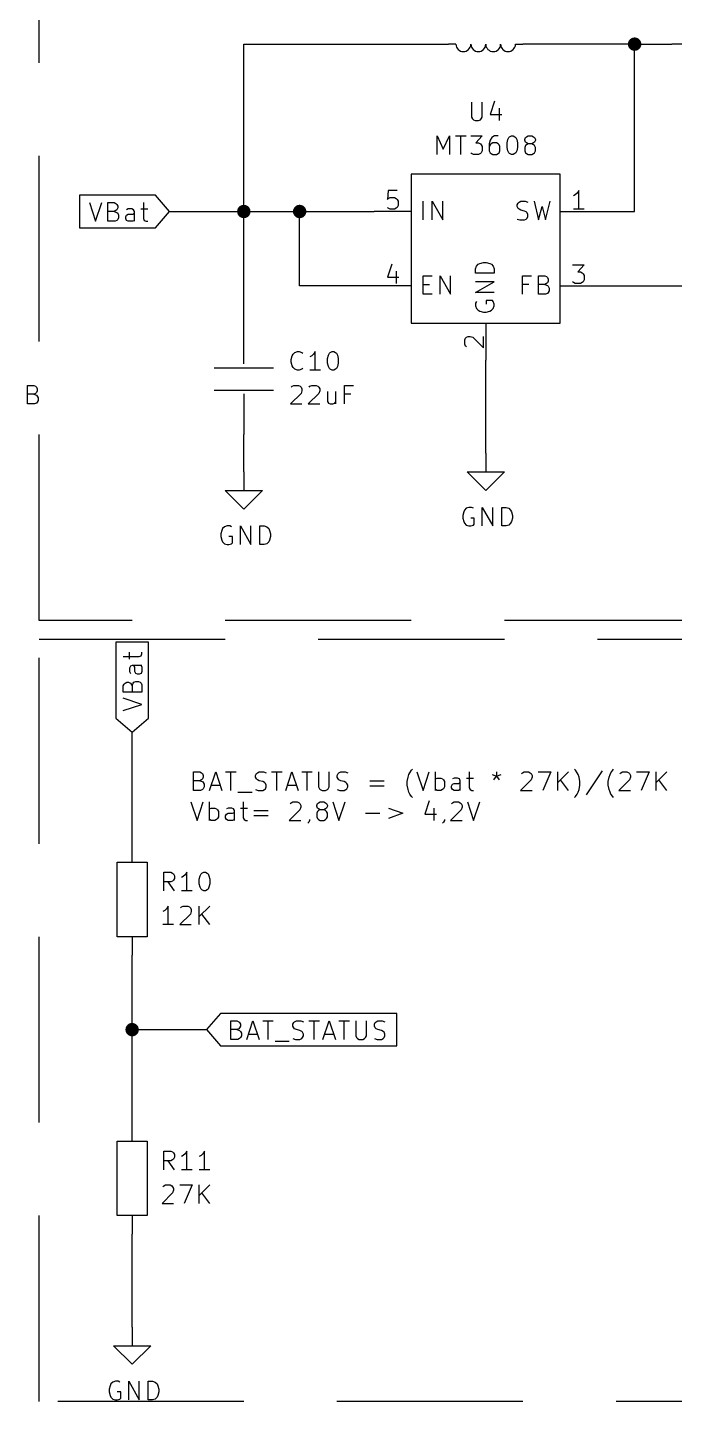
# Model space of a CAD drawing. Extents: x 0.4 to 16.1, y -11.3 to -0.4.
# Drawn here: x 6.519 to 8.257, y -7.95 to -4.255 of the extents above; entities that cross this region are included whole.
import ezdxf

# ---------------------------------------------------------------- set-up
doc = ezdxf.new("R2010")
doc.units = 0
doc.header["$MEASUREMENT"] = 0
doc.linetypes.add('DASHED', pattern=[0.75, 0.5, -0.25])
for name, color, linetype in [('BLUE4', 5, 'CONTINUOUS'), ('BROWN2', 54, 'CONTINUOUS'), ('LYELLOW', 51, 'CONTINUOUS'), ('MAGENTA2', 6, 'CONTINUOUS'), ('MAGENTA3', 221, 'CONTINUOUS'), ('RED3', 11, 'CONTINUOUS')]:
    doc.layers.add(name, color=color, linetype=linetype)

msp = doc.modelspace()

# ---------------------------------------------------------------- linework, layer by layer
at = {"layer": 'BLUE4', "linetype": 'CONTINUOUS'}
for p, q in [((7.48809, -4.69362), (7.48571, -4.71743)), ((7.48571, -4.71743), (7.48809, -4.71505)), ((7.5119, -4.69362), (7.48809, -4.69362)), ((7.48809, -4.71505), (7.49285, -4.71267)), ((7.49285, -4.71267), (7.50476, -4.71267)), ((7.50476, -4.71267), (7.50952, -4.71505)), ((7.50952, -4.71505), (7.5119, -4.71743)), ((7.5119, -4.71743), (7.51428, -4.72219)), ((7.51428, -4.72219), (7.51428, -4.73409)), ((7.99047, -4.70552), (7.98571, -4.7079)), ((7.99524, -4.70076), (7.99047, -4.70552)), ((8, -4.69362), (7.99524, -4.70076)), ((8, -4.74362), (8, -4.69362)), ((7.48809, -4.74124), (7.48571, -4.73885)), ((7.49285, -4.74362), (7.48809, -4.74124)), ((7.50476, -4.74362), (7.49285, -4.74362)), ((7.50952, -4.74124), (7.50476, -4.74362)), ((7.5119, -4.73885), (7.50952, -4.74124)), ((7.51428, -4.73409), (7.5119, -4.73885)), ((8.01428, -4.74362), (7.98571, -4.74362)), ((7.49762, -4.89124), (7.48571, -4.92695)), ((7.50952, -4.91028), (7.50952, -4.94362)), ((7.98333, -4.89362), (8.01428, -4.89362)), ((8.01428, -4.89362), (7.99762, -4.91267)), ((7.99762, -4.91267), (8.00476, -4.91267)), ((8.00476, -4.91267), (8.00952, -4.91505)), ((7.48571, -4.92695), (7.51667, -4.92695)), ((7.98571, -4.94124), (7.98333, -4.93885)), ((7.99047, -4.94362), (7.98571, -4.94124)), ((8.00476, -4.94362), (7.99047, -4.94362)), ((8.00952, -4.94124), (8.00476, -4.94362)), ((8.00952, -4.91505), (8.0119, -4.91743)), ((8.0119, -4.93885), (8.00952, -4.94124)), ((8.0119, -4.91743), (8.01428, -4.92219)), ((8.01428, -4.93409), (8.0119, -4.93885)), ((8.01428, -4.92219), (8.01428, -4.93409)), ((7.69362, -5.09524), (7.696, -5.09047)), ((7.69362, -5.10714), (7.69362, -5.09524)), ((7.696, -5.09047), (7.69838, -5.08809)), ((7.69838, -5.08809), (7.70314, -5.08571)), ((7.70314, -5.08571), (7.7079, -5.08571)), ((7.7079, -5.08571), (7.71505, -5.08809)), ((7.71505, -5.08809), (7.74362, -5.11667)), ((7.74362, -5.11667), (7.74362, -5.08571)), ((7.696, -5.1119), (7.69362, -5.10714)), ((7.69838, -5.11428), (7.696, -5.1119))]:
    msp.add_line(p, q, dxfattribs=at)
at = {"layer": 'BROWN2', "linetype": 'CONTINUOUS'}
for p, q in [((7.67, -4.3), (7.65, -4.3)), ((7.83, -4.3), (7.85, -4.3)), ((8.35, -4.3), (8.25, -4.3)), ((7.55, -4.65), (7.55, -5.05)), ((7.95, -4.65), (7.55, -4.65)), ((7.55, -4.65), (7.55, -5.05)), ((7.95, -4.65), (7.55, -4.65)), ((7.95, -5.05), (7.95, -4.65)), ((7.95, -5.05), (7.95, -4.65)), ((6.8625, -4.70624), (6.65832, -4.70624)), ((6.65832, -4.70624), (6.65832, -4.75)), ((6.68497, -4.72619), (6.70163, -4.77619)), ((6.70163, -4.77619), (6.7183, -4.72619)), ((6.73497, -4.77619), (6.73497, -4.72619)), ((6.73497, -4.72619), (6.75163, -4.72619)), ((6.75163, -4.72619), (6.7564, -4.72857)), ((6.7564, -4.72857), (6.75878, -4.73095)), ((6.8302, -4.72619), (6.8302, -4.76905)), ((6.9, -4.75), (6.8625, -4.70624)), ((6.65832, -4.75), (6.65832, -4.79376)), ((6.75163, -4.75), (6.73497, -4.75)), ((6.7564, -4.74762), (6.75163, -4.75)), ((6.75163, -4.75), (6.75878, -4.75238)), ((6.75878, -4.74524), (6.7564, -4.74762)), ((6.75878, -4.73095), (6.76116, -4.73572)), ((6.76116, -4.74048), (6.75878, -4.74524)), ((6.75878, -4.75238), (6.76116, -4.75476)), ((6.76116, -4.73572), (6.76116, -4.74048)), ((6.76116, -4.75476), (6.76354, -4.75952)), ((6.76354, -4.75952), (6.76354, -4.76667)), ((6.78259, -4.76429), (6.78497, -4.75952)), ((6.78259, -4.76905), (6.78259, -4.76429)), ((6.78973, -4.74286), (6.78497, -4.74524)), ((6.78497, -4.75952), (6.78973, -4.75715)), ((6.79925, -4.74286), (6.78973, -4.74286)), ((6.78973, -4.75715), (6.80163, -4.75715)), ((6.80402, -4.74524), (6.79925, -4.74286)), ((6.80163, -4.75715), (6.8064, -4.75476)), ((6.8064, -4.75), (6.80402, -4.74524)), ((6.8064, -4.77619), (6.8064, -4.75)), ((6.82306, -4.74286), (6.84211, -4.74286)), ((6.8625, -4.79376), (6.9, -4.75)), ((7.55, -4.75), (7.45, -4.75)), ((7.95, -4.75), (8.05, -4.75)), ((6.65832, -4.79376), (6.8625, -4.79376)), ((6.75402, -4.77619), (6.73497, -4.77619)), ((6.75878, -4.77381), (6.75402, -4.77619)), ((6.76116, -4.77143), (6.75878, -4.77381)), ((6.76354, -4.76667), (6.76116, -4.77143)), ((6.78497, -4.77381), (6.78259, -4.76905)), ((6.78973, -4.77619), (6.78497, -4.77381)), ((6.80163, -4.77619), (6.78973, -4.77619)), ((6.8064, -4.77381), (6.80163, -4.77619)), ((6.8302, -4.76905), (6.83259, -4.77381)), ((6.83259, -4.77381), (6.83735, -4.77619)), ((6.83735, -4.77619), (6.84211, -4.77619)), ((7.55, -4.95), (7.45, -4.95)), ((7.95, -4.95), (8.05, -4.95)), ((7.1, -5.16), (7.1, -5.05)), ((7.55, -5.05), (7.95, -5.05)), ((7.55, -5.05), (7.95, -5.05)), ((7.75, -5.05), (7.75, -5.15)), ((7.02, -5.17), (7.18, -5.17)), ((7.02, -5.23), (7.18, -5.23)), ((7.1, -5.24), (7.1, -5.35)), ((7.75, -5.4), (7.75, -5.45)), ((7.1, -5.45), (7.1, -5.5)), ((7.75, -5.5), (7.7, -5.45)), ((7.7, -5.45), (7.75, -5.45)), ((7.75, -5.45), (7.8, -5.45)), ((7.8, -5.45), (7.75, -5.5)), ((7.1, -5.55), (7.05, -5.5)), ((7.05, -5.5), (7.1, -5.5)), ((7.1, -5.5), (7.15, -5.5)), ((7.15, -5.5), (7.1, -5.55)), ((6.8, -5.90832), (6.75624, -5.90832)), ((6.75624, -5.90832), (6.75624, -6.1125)), ((6.84376, -5.90832), (6.8, -5.90832)), ((6.84376, -6.1125), (6.84376, -5.90832)), ((6.77619, -5.94687), (6.81905, -5.94687)), ((6.79286, -5.95402), (6.79286, -5.93497)), ((6.81905, -5.94687), (6.82381, -5.94449)), ((6.82381, -5.94449), (6.82619, -5.93973)), ((6.82619, -5.93973), (6.82619, -5.93497)), ((6.79524, -5.97306), (6.79286, -5.97782)), ((6.79286, -5.97782), (6.79286, -5.98735)), ((6.8, -5.97068), (6.79524, -5.97306)), ((6.82619, -5.97068), (6.8, -5.97068)), ((6.80715, -5.97544), (6.80476, -5.97068)), ((6.80715, -5.98735), (6.80715, -5.97544)), ((6.82381, -5.97068), (6.82619, -5.97544)), ((6.82619, -5.97544), (6.82619, -5.98735)), ((6.77619, -6.02544), (6.77857, -6.02068)), ((6.77857, -6.02068), (6.78095, -6.0183)), ((6.78095, -6.0183), (6.78572, -6.01592)), ((6.78572, -6.01592), (6.79048, -6.01592)), ((6.79048, -6.01592), (6.79524, -6.0183)), ((6.79286, -5.98735), (6.79524, -5.99211)), ((6.79524, -6.0183), (6.79762, -6.02068)), ((6.79762, -6.02068), (6.8, -6.02544)), ((6.8, -6.02544), (6.80238, -6.0183)), ((6.80238, -6.0183), (6.80476, -6.01592)), ((6.80476, -6.01592), (6.80952, -6.01354)), ((6.80952, -5.99211), (6.80715, -5.98735)), ((6.81429, -5.99449), (6.80952, -5.99211)), ((6.80952, -6.01354), (6.81667, -6.01354)), ((6.81905, -5.99449), (6.81429, -5.99449)), ((6.81667, -6.01354), (6.82143, -6.01592)), ((6.82381, -5.99211), (6.81905, -5.99449)), ((6.82143, -6.01592), (6.82381, -6.0183)), ((6.82619, -5.98735), (6.82381, -5.99211)), ((6.82381, -6.0183), (6.82619, -6.02306)), ((6.77619, -6.04211), (6.77619, -6.02544)), ((6.82619, -6.04211), (6.77619, -6.04211)), ((6.82619, -6.07544), (6.77619, -6.05878)), ((6.8, -6.02544), (6.8, -6.04211)), ((6.82619, -6.02306), (6.82619, -6.04211)), ((6.77619, -6.09211), (6.82619, -6.07544)), ((6.75624, -6.1125), (6.8, -6.15)), ((6.8, -6.15), (6.84376, -6.1125)), ((6.8, -6.5), (6.8, -6.45)), ((6.76, -6.7), (6.76, -6.5)), ((6.76, -6.5), (6.84, -6.5)), ((6.84, -6.5), (6.84, -6.7)), ((6.84, -6.7), (6.76, -6.7)), ((6.8, -6.7), (6.8, -6.75)), ((7.0375, -6.90624), (7, -6.95)), ((7.51073, -6.90624), (7.0375, -6.90624)), ((7.51073, -6.95), (7.51073, -6.90624)), ((7.06503, -6.97619), (7.06503, -6.92619)), ((7.06503, -6.92619), (7.0817, -6.92619)), ((7.0817, -6.92619), (7.08646, -6.92857)), ((7.08646, -6.92857), (7.08884, -6.93095)), ((7.08884, -6.94524), (7.08646, -6.94762)), ((7.08884, -6.93095), (7.09122, -6.93572)), ((7.09122, -6.94048), (7.08884, -6.94524)), ((7.09122, -6.93572), (7.09122, -6.94048)), ((7.10789, -6.97619), (7.12455, -6.92619)), ((7.12455, -6.92619), (7.14122, -6.97619)), ((7.15074, -6.92619), (7.17931, -6.92619)), ((7.16503, -6.97619), (7.16503, -6.92619)), ((7.2317, -6.93572), (7.23407, -6.93095)), ((7.2317, -6.94048), (7.2317, -6.93572)), ((7.23407, -6.94524), (7.2317, -6.94048)), ((7.23407, -6.93095), (7.23646, -6.92857)), ((7.23646, -6.94762), (7.23407, -6.94524)), ((7.23646, -6.92857), (7.24122, -6.92619)), ((7.24122, -6.92619), (7.25313, -6.92619)), ((7.25313, -6.92619), (7.26027, -6.92857)), ((7.27455, -6.92619), (7.30313, -6.92619)), ((7.28884, -6.97619), (7.28884, -6.92619)), ((7.31265, -6.97619), (7.32931, -6.92619)), ((7.32931, -6.92619), (7.34598, -6.97619)), ((7.3555, -6.92619), (7.38407, -6.92619)), ((7.36979, -6.97619), (7.36979, -6.92619)), ((7.40074, -6.92619), (7.40074, -6.96667)), ((7.42931, -6.96667), (7.42931, -6.92619)), ((7.45074, -6.93572), (7.45313, -6.93095)), ((7.45074, -6.94048), (7.45074, -6.93572)), ((7.45313, -6.94524), (7.45074, -6.94048)), ((7.45313, -6.93095), (7.4555, -6.92857)), ((7.4555, -6.94762), (7.45313, -6.94524)), ((7.4555, -6.92857), (7.46027, -6.92619)), ((7.46027, -6.92619), (7.47217, -6.92619)), ((7.47217, -6.92619), (7.47931, -6.92857)), ((7, -6.95), (7.0375, -6.99376)), ((7.0817, -6.95), (7.06503, -6.95)), ((7.08407, -6.97619), (7.06503, -6.97619)), ((7.08646, -6.94762), (7.0817, -6.95)), ((7.0817, -6.95), (7.08884, -6.95238)), ((7.08884, -6.97381), (7.08407, -6.97619)), ((7.08884, -6.95238), (7.09122, -6.95476)), ((7.09122, -6.97143), (7.08884, -6.97381)), ((7.09122, -6.95476), (7.0936, -6.95952)), ((7.0936, -6.96667), (7.09122, -6.97143)), ((7.0936, -6.95952), (7.0936, -6.96667)), ((7.11265, -6.96191), (7.13646, -6.96191)), ((7.18407, -6.98095), (7.22217, -6.98095)), ((7.2317, -6.97381), (7.23884, -6.97619)), ((7.24122, -6.95), (7.23646, -6.94762)), ((7.23884, -6.97619), (7.25074, -6.97619)), ((7.25074, -6.95238), (7.24122, -6.95)), ((7.2555, -6.95476), (7.25074, -6.95238)), ((7.25074, -6.97619), (7.2555, -6.97381)), ((7.25789, -6.95715), (7.2555, -6.95476)), ((7.2555, -6.97381), (7.25789, -6.97143)), ((7.26027, -6.96191), (7.25789, -6.95715)), ((7.25789, -6.97143), (7.26027, -6.96667)), ((7.26027, -6.96667), (7.26027, -6.96191)), ((7.31741, -6.96191), (7.34122, -6.96191)), ((7.40074, -6.96667), (7.40313, -6.97143)), ((7.40313, -6.97143), (7.4055, -6.97381)), ((7.4055, -6.97381), (7.41027, -6.97619)), ((7.41027, -6.97619), (7.41979, -6.97619)), ((7.41979, -6.97619), (7.42455, -6.97381)), ((7.42455, -6.97381), (7.42693, -6.97143)), ((7.42693, -6.97143), (7.42931, -6.96667)), ((7.45074, -6.97381), (7.45789, -6.97619)), ((7.46027, -6.95), (7.4555, -6.94762)), ((7.45789, -6.97619), (7.46979, -6.97619)), ((7.46979, -6.95238), (7.46027, -6.95)), ((7.47455, -6.95476), (7.46979, -6.95238)), ((7.46979, -6.97619), (7.47455, -6.97381)), ((7.47693, -6.95715), (7.47455, -6.95476)), ((7.47455, -6.97381), (7.47693, -6.97143)), ((7.47931, -6.96191), (7.47693, -6.95715)), ((7.47693, -6.97143), (7.47931, -6.96667)), ((7.47931, -6.96667), (7.47931, -6.96191)), ((7.51073, -6.99376), (7.51073, -6.95)), ((7.0375, -6.99376), (7.51073, -6.99376)), ((6.8, -7.25), (6.8, -7.2)), ((6.76, -7.45), (6.76, -7.25)), ((6.76, -7.25), (6.84, -7.25)), ((6.84, -7.25), (6.84, -7.45)), ((6.84, -7.45), (6.76, -7.45)), ((6.8, -7.45), (6.8, -7.5)), ((6.8, -7.75), (6.8, -7.8)), ((6.8, -7.85), (6.75, -7.8)), ((6.75, -7.8), (6.8, -7.8)), ((6.8, -7.8), (6.85, -7.8)), ((6.85, -7.8), (6.8, -7.85))]:
    msp.add_line(p, q, dxfattribs=at)
at = {"layer": 'BROWN2'}
for centre in [(7.69, -4.3), (7.73, -4.3), (7.77, -4.3), (7.81, -4.3)]:
    msp.add_arc(centre, 0.02, -179.8, -0.2, dxfattribs=at)
at = {"layer": 'LYELLOW', "linetype": 'CONTINUOUS'}
for p, q in [((7.55, -4.65), (7.55, -5.05)), ((7.95, -4.65), (7.55, -4.65)), ((7.95, -5.05), (7.95, -4.65)), ((7.55, -5.05), (7.95, -5.05))]:
    msp.add_line(p, q, dxfattribs=at)
at = {"layer": 'MAGENTA2', "linetype": 'CONTINUOUS'}
for p, q in [((7.7119, -4.45562), (7.7119, -4.49609)), ((7.74047, -4.49609), (7.74047, -4.45562)), ((7.77381, -4.45324), (7.7619, -4.48895)), ((7.7119, -4.49609), (7.71428, -4.50085)), ((7.71428, -4.50085), (7.71667, -4.50324)), ((7.71667, -4.50324), (7.72143, -4.50562)), ((7.72143, -4.50562), (7.73095, -4.50562)), ((7.73095, -4.50562), (7.73571, -4.50324)), ((7.73571, -4.50324), (7.73809, -4.50085)), ((7.73809, -4.50085), (7.74047, -4.49609)), ((7.7619, -4.48895), (7.79285, -4.48895)), ((7.78571, -4.47228), (7.78571, -4.50562)), ((7.61905, -4.59662), (7.61905, -4.54662)), ((7.61905, -4.54662), (7.63571, -4.58233)), ((7.63571, -4.58233), (7.65238, -4.54662)), ((7.65238, -4.54662), (7.65238, -4.59662)), ((7.66905, -4.54662), (7.69762, -4.54662)), ((7.68333, -4.59662), (7.68333, -4.54662)), ((7.70952, -4.54662), (7.74047, -4.54662)), ((7.74047, -4.54662), (7.72381, -4.56567)), ((7.72381, -4.56567), (7.73095, -4.56567)), ((7.73095, -4.56567), (7.73571, -4.56805)), ((7.73571, -4.56805), (7.73809, -4.57043)), ((7.73809, -4.57043), (7.74047, -4.57519)), ((7.74047, -4.57519), (7.74047, -4.58709)), ((7.7619, -4.55852), (7.75952, -4.56805)), ((7.75952, -4.56805), (7.75952, -4.58709)), ((7.7619, -4.57043), (7.75952, -4.57519)), ((7.76667, -4.55138), (7.7619, -4.55852)), ((7.76428, -4.56805), (7.7619, -4.57043)), ((7.76905, -4.56567), (7.76428, -4.56805)), ((7.76905, -4.549), (7.76667, -4.55138)), ((7.77381, -4.54662), (7.76905, -4.549)), ((7.77857, -4.56567), (7.76905, -4.56567)), ((7.78333, -4.54662), (7.77381, -4.54662)), ((7.78333, -4.56805), (7.77857, -4.56567)), ((7.78571, -4.57043), (7.78333, -4.56805)), ((7.78809, -4.57519), (7.78571, -4.57043)), ((7.78809, -4.58709), (7.78809, -4.57519)), ((7.80714, -4.56567), (7.80952, -4.55614)), ((7.80714, -4.57757), (7.80714, -4.56567)), ((7.80952, -4.58709), (7.80714, -4.57757)), ((7.80952, -4.55614), (7.8119, -4.55138)), ((7.8119, -4.55138), (7.81428, -4.549)), ((7.81428, -4.549), (7.81905, -4.54662)), ((7.81905, -4.54662), (7.82381, -4.54662)), ((7.82381, -4.54662), (7.82857, -4.549)), ((7.82857, -4.549), (7.83095, -4.55138)), ((7.83095, -4.55138), (7.83333, -4.55614)), ((7.83333, -4.55614), (7.83571, -4.56567)), ((7.83571, -4.57757), (7.83333, -4.58709)), ((7.83571, -4.56567), (7.83571, -4.57757)), ((7.85476, -4.55614), (7.85714, -4.55138)), ((7.85476, -4.55852), (7.85476, -4.55614)), ((7.85714, -4.56328), (7.85476, -4.55852)), ((7.85714, -4.57281), (7.85476, -4.57757)), ((7.85476, -4.57757), (7.85476, -4.58709)), ((7.85714, -4.55138), (7.85952, -4.549)), ((7.85952, -4.56567), (7.85714, -4.56328)), ((7.85952, -4.57043), (7.85714, -4.57281)), ((7.85952, -4.549), (7.86428, -4.54662)), ((7.86428, -4.56805), (7.85952, -4.56567)), ((7.86428, -4.56805), (7.85952, -4.57043)), ((7.86428, -4.54662), (7.87381, -4.54662)), ((7.87381, -4.56805), (7.86428, -4.56805)), ((7.87381, -4.54662), (7.87857, -4.549)), ((7.87857, -4.56567), (7.87381, -4.56805)), ((7.87857, -4.57043), (7.87381, -4.56805)), ((7.87857, -4.549), (7.88095, -4.55138)), ((7.88095, -4.56328), (7.87857, -4.56567)), ((7.88095, -4.57281), (7.87857, -4.57043)), ((7.88095, -4.55138), (7.88333, -4.55614)), ((7.88333, -4.55852), (7.88095, -4.56328)), ((7.88333, -4.57757), (7.88095, -4.57281)), ((7.88333, -4.55614), (7.88333, -4.55852)), ((7.88333, -4.58709), (7.88333, -4.57757)), ((7.7119, -4.59424), (7.70952, -4.59185)), ((7.71667, -4.59662), (7.7119, -4.59424)), ((7.73095, -4.59662), (7.71667, -4.59662)), ((7.73571, -4.59424), (7.73095, -4.59662)), ((7.73809, -4.59185), (7.73571, -4.59424)), ((7.74047, -4.58709), (7.73809, -4.59185)), ((7.75952, -4.58709), (7.7619, -4.59185)), ((7.7619, -4.59185), (7.76428, -4.59424)), ((7.76428, -4.59424), (7.76905, -4.59662)), ((7.76905, -4.59662), (7.77857, -4.59662)), ((7.77857, -4.59662), (7.78333, -4.59424)), ((7.78333, -4.59424), (7.78571, -4.59185)), ((7.78571, -4.59185), (7.78809, -4.58709)), ((7.8119, -4.59185), (7.80952, -4.58709)), ((7.81428, -4.59424), (7.8119, -4.59185)), ((7.81905, -4.59662), (7.81428, -4.59424)), ((7.82381, -4.59662), (7.81905, -4.59662)), ((7.82857, -4.59424), (7.82381, -4.59662)), ((7.83095, -4.59185), (7.82857, -4.59424)), ((7.83333, -4.58709), (7.83095, -4.59185)), ((7.85476, -4.58709), (7.85714, -4.59185)), ((7.85714, -4.59185), (7.85952, -4.59424)), ((7.85952, -4.59424), (7.86428, -4.59662)), ((7.86428, -4.59662), (7.87381, -4.59662)), ((7.87381, -4.59662), (7.87857, -4.59424)), ((7.87857, -4.59424), (7.88095, -4.59185)), ((7.88095, -4.59185), (7.88333, -4.58709)), ((7.5819, -4.77262), (7.5819, -4.72262)), ((7.60571, -4.77262), (7.60571, -4.72262)), ((7.60571, -4.72262), (7.63428, -4.77262)), ((7.63428, -4.77262), (7.63428, -4.72262)), ((7.83476, -4.73214), (7.83714, -4.72738)), ((7.83714, -4.72738), (7.83952, -4.725)), ((7.83952, -4.725), (7.84428, -4.72262)), ((7.84428, -4.72262), (7.85619, -4.72262)), ((7.85619, -4.72262), (7.86333, -4.725)), ((7.88, -4.72262), (7.8919, -4.77262)), ((7.91095, -4.77262), (7.92285, -4.72262)), ((7.83476, -4.7369), (7.83476, -4.73214)), ((7.83714, -4.74167), (7.83476, -4.7369)), ((7.83952, -4.74405), (7.83714, -4.74167)), ((7.84428, -4.74643), (7.83952, -4.74405)), ((7.85381, -4.74881), (7.84428, -4.74643)), ((7.85857, -4.75119), (7.85381, -4.74881)), ((7.86095, -4.75357), (7.85857, -4.75119)), ((7.86333, -4.75833), (7.86095, -4.75357)), ((7.86095, -4.76785), (7.86333, -4.76309)), ((7.86333, -4.76309), (7.86333, -4.75833)), ((7.8919, -4.77262), (7.90143, -4.7369)), ((7.90143, -4.7369), (7.91095, -4.77262)), ((7.83476, -4.77024), (7.8419, -4.77262)), ((7.8419, -4.77262), (7.85381, -4.77262)), ((7.85381, -4.77262), (7.85857, -4.77024)), ((7.85857, -4.77024), (7.86095, -4.76785)), ((7.72262, -4.90381), (7.725, -4.89667)), ((7.72262, -4.91571), (7.72262, -4.90381)), ((7.725, -4.89667), (7.72976, -4.8919)), ((7.72976, -4.8919), (7.73452, -4.88952)), ((7.73452, -4.88952), (7.74405, -4.88714)), ((7.74405, -4.88714), (7.75119, -4.88714)), ((7.75119, -4.88714), (7.76071, -4.88952)), ((7.76071, -4.88952), (7.76547, -4.8919)), ((7.76547, -4.8919), (7.77024, -4.89667)), ((7.77024, -4.89667), (7.77262, -4.90381)), ((7.77262, -4.90381), (7.77262, -4.91571)), ((7.5819, -4.97262), (7.5819, -4.92262)), ((7.5819, -4.92262), (7.60571, -4.92262)), ((7.5819, -4.94643), (7.59857, -4.94643)), ((7.62714, -4.97262), (7.62714, -4.92262)), ((7.62714, -4.92262), (7.65571, -4.97262)), ((7.65571, -4.97262), (7.65571, -4.92262)), ((7.77262, -4.91571), (7.72262, -4.91571)), ((7.72262, -4.96809), (7.77262, -4.93952)), ((7.77262, -4.93952), (7.72262, -4.93952)), ((7.84905, -4.97262), (7.84905, -4.92262)), ((7.84905, -4.92262), (7.87285, -4.92262)), ((7.86571, -4.94643), (7.84905, -4.94643)), ((7.8919, -4.97262), (7.8919, -4.92262)), ((7.8919, -4.92262), (7.90857, -4.92262)), ((7.90857, -4.94643), (7.8919, -4.94643)), ((7.90857, -4.92262), (7.91333, -4.925)), ((7.91333, -4.94405), (7.90857, -4.94643)), ((7.90857, -4.94643), (7.91571, -4.94881)), ((7.91333, -4.925), (7.91571, -4.92738)), ((7.91571, -4.94167), (7.91333, -4.94405)), ((7.91571, -4.92738), (7.91809, -4.93214)), ((7.91809, -4.9369), (7.91571, -4.94167)), ((7.91571, -4.94881), (7.91809, -4.95119)), ((7.91809, -4.93214), (7.91809, -4.9369)), ((7.60571, -4.97262), (7.5819, -4.97262)), ((7.77262, -4.96809), (7.72262, -4.96809)), ((7.91095, -4.97262), (7.8919, -4.97262)), ((7.91571, -4.97024), (7.91095, -4.97262)), ((7.91809, -4.96785), (7.91571, -4.97024)), ((7.91809, -4.95119), (7.92047, -4.95595)), ((7.92047, -4.96309), (7.91809, -4.96785)), ((7.92047, -4.95595), (7.92047, -4.96309)), ((7.725, -4.9919), (7.72262, -4.99667)), ((7.72262, -4.99667), (7.72262, -5.00381)), ((7.72262, -5.00381), (7.725, -5.01095)), ((7.725, -5.01095), (7.72976, -5.01571)), ((7.72976, -5.01571), (7.73452, -5.01809)), ((7.73452, -5.01809), (7.74405, -5.02047)), ((7.74405, -5.02047), (7.75119, -5.02047)), ((7.76785, -4.98952), (7.75119, -4.98952)), ((7.75119, -4.98952), (7.75119, -4.99905)), ((7.75119, -5.02047), (7.76071, -5.01809)), ((7.76071, -5.01809), (7.76547, -5.01571)), ((7.76547, -5.01571), (7.77024, -5.01095)), ((7.77024, -4.9919), (7.76785, -4.98952)), ((7.77262, -4.99905), (7.77024, -4.9919)), ((7.77024, -5.01095), (7.77262, -5.00381)), ((7.77262, -5.00381), (7.77262, -4.99905)), ((7.23003, -5.13852), (7.23241, -5.13376)), ((7.23241, -5.13376), (7.23717, -5.129)), ((7.23717, -5.129), (7.24431, -5.12662)), ((7.24431, -5.12662), (7.24907, -5.12662)), ((7.24907, -5.12662), (7.25622, -5.129)), ((7.25622, -5.129), (7.2586, -5.13138)), ((7.28717, -5.13376), (7.28241, -5.13852)), ((7.29193, -5.12662), (7.28717, -5.13376)), ((7.29193, -5.17662), (7.29193, -5.12662)), ((7.32765, -5.13614), (7.33003, -5.13138)), ((7.33003, -5.13138), (7.33241, -5.129)), ((7.33241, -5.129), (7.33717, -5.12662)), ((7.33717, -5.12662), (7.34193, -5.12662)), ((7.34193, -5.12662), (7.34669, -5.129)), ((7.34669, -5.129), (7.34907, -5.13138)), ((7.34907, -5.13138), (7.35146, -5.13614)), ((7.22765, -5.14805), (7.23003, -5.13852)), ((7.22765, -5.15519), (7.22765, -5.14805)), ((7.23003, -5.16471), (7.22765, -5.15519)), ((7.23241, -5.16947), (7.23003, -5.16471)), ((7.23717, -5.17424), (7.23241, -5.16947)), ((7.2586, -5.17185), (7.25622, -5.17424)), ((7.28241, -5.13852), (7.27765, -5.1409)), ((7.32527, -5.14567), (7.32765, -5.13614)), ((7.32527, -5.15757), (7.32527, -5.14567)), ((7.32765, -5.16709), (7.32527, -5.15757)), ((7.33003, -5.17185), (7.32765, -5.16709)), ((7.33241, -5.17424), (7.33003, -5.17185)), ((7.34907, -5.17185), (7.34669, -5.17424)), ((7.35146, -5.16709), (7.34907, -5.17185)), ((7.35146, -5.13614), (7.35384, -5.14567)), ((7.35384, -5.15757), (7.35146, -5.16709)), ((7.35384, -5.14567), (7.35384, -5.15757)), ((7.24431, -5.17662), (7.23717, -5.17424)), ((7.24907, -5.17662), (7.24431, -5.17662)), ((7.25622, -5.17424), (7.24907, -5.17662)), ((7.30622, -5.17662), (7.27765, -5.17662)), ((7.33717, -5.17662), (7.33241, -5.17424)), ((7.34193, -5.17662), (7.33717, -5.17662)), ((7.34669, -5.17424), (7.34193, -5.17662)), ((6.51884, -5.26762), (6.51884, -5.21762)), ((6.51884, -5.21762), (6.5355, -5.21762)), ((6.5355, -5.24143), (6.51884, -5.24143)), ((6.5355, -5.21762), (6.54027, -5.22)), ((6.54027, -5.23905), (6.5355, -5.24143)), ((6.5355, -5.24143), (6.54265, -5.24381)), ((6.54027, -5.22), (6.54265, -5.22238)), ((6.54265, -5.23667), (6.54027, -5.23905)), ((6.54265, -5.22238), (6.54503, -5.22714)), ((6.54503, -5.2319), (6.54265, -5.23667)), ((6.54265, -5.24381), (6.54503, -5.24619)), ((6.54503, -5.22714), (6.54503, -5.2319)), ((6.54503, -5.24619), (6.54741, -5.25095)), ((7.25384, -5.23905), (7.22526, -5.26762)), ((7.22765, -5.22238), (7.23003, -5.22)), ((7.23003, -5.22), (7.23479, -5.21762)), ((7.23479, -5.21762), (7.24669, -5.21762)), ((7.24669, -5.21762), (7.25146, -5.22)), ((7.25146, -5.22), (7.25384, -5.22238)), ((7.25384, -5.22238), (7.25622, -5.22714)), ((7.25622, -5.2319), (7.25384, -5.23905)), ((7.25622, -5.22714), (7.25622, -5.2319)), ((7.30146, -5.23905), (7.27289, -5.26762)), ((7.27526, -5.22238), (7.27765, -5.22)), ((7.27765, -5.22), (7.28241, -5.21762)), ((7.28241, -5.21762), (7.29431, -5.21762)), ((7.29431, -5.21762), (7.29907, -5.22)), ((7.29907, -5.22), (7.30146, -5.22238)), ((7.30146, -5.22238), (7.30384, -5.22714)), ((7.30384, -5.2319), (7.30146, -5.23905)), ((7.30384, -5.22714), (7.30384, -5.2319)), ((7.32526, -5.23428), (7.32526, -5.26047)), ((7.34669, -5.23428), (7.34669, -5.26762)), ((7.3705, -5.26762), (7.3705, -5.21762)), ((7.3705, -5.21762), (7.39431, -5.21762)), ((7.38717, -5.24143), (7.3705, -5.24143)), ((6.53789, -5.26762), (6.51884, -5.26762)), ((6.54265, -5.26524), (6.53789, -5.26762)), ((6.54503, -5.26285), (6.54265, -5.26524)), ((6.54741, -5.25809), (6.54503, -5.26285)), ((6.54741, -5.25095), (6.54741, -5.25809)), ((7.22526, -5.26762), (7.25622, -5.26762)), ((7.27289, -5.26762), (7.30384, -5.26762)), ((7.32526, -5.26047), (7.32765, -5.26524)), ((7.32765, -5.26524), (7.33241, -5.26762)), ((7.33241, -5.26762), (7.33955, -5.26762)), ((7.33955, -5.26762), (7.34431, -5.26524)), ((7.34431, -5.26524), (7.34669, -5.26285)), ((7.69071, -5.55752), (7.68833, -5.56705)), ((7.68833, -5.56705), (7.68833, -5.57419)), ((7.68833, -5.57419), (7.69071, -5.58371)), ((7.69309, -5.55276), (7.69071, -5.55752)), ((7.69785, -5.548), (7.69309, -5.55276)), ((7.705, -5.54562), (7.69785, -5.548)), ((7.71214, -5.54562), (7.705, -5.54562)), ((7.71928, -5.57419), (7.70976, -5.57419)), ((7.7169, -5.548), (7.71214, -5.54562)), ((7.71928, -5.59085), (7.71928, -5.57419)), ((7.74071, -5.59562), (7.74071, -5.54562)), ((7.74071, -5.54562), (7.76928, -5.59562)), ((7.76928, -5.59562), (7.76928, -5.54562)), ((7.79309, -5.59562), (7.79309, -5.54562)), ((7.79309, -5.54562), (7.805, -5.54562)), ((7.805, -5.54562), (7.81214, -5.548)), ((7.81214, -5.548), (7.8169, -5.55276)), ((7.8169, -5.55276), (7.81928, -5.55752)), ((7.81928, -5.55752), (7.82167, -5.56705)), ((7.82167, -5.57419), (7.81928, -5.58371)), ((7.82167, -5.56705), (7.82167, -5.57419)), ((7.04071, -5.60752), (7.03833, -5.61705)), ((7.04309, -5.60276), (7.04071, -5.60752)), ((7.04785, -5.598), (7.04309, -5.60276)), ((7.055, -5.59562), (7.04785, -5.598)), ((7.06214, -5.59562), (7.055, -5.59562)), ((7.0669, -5.598), (7.06214, -5.59562)), ((7.09071, -5.64562), (7.09071, -5.59562)), ((7.09071, -5.59562), (7.11928, -5.64562)), ((7.11928, -5.64562), (7.11928, -5.59562)), ((7.14309, -5.64562), (7.14309, -5.59562)), ((7.14309, -5.59562), (7.155, -5.59562)), ((7.155, -5.59562), (7.16214, -5.598)), ((7.16214, -5.598), (7.1669, -5.60276)), ((7.1669, -5.60276), (7.16928, -5.60752)), ((7.16928, -5.60752), (7.17167, -5.61705)), ((7.69071, -5.58371), (7.69309, -5.58847)), ((7.69309, -5.58847), (7.69785, -5.59324)), ((7.69785, -5.59324), (7.705, -5.59562)), ((7.705, -5.59562), (7.70976, -5.59562)), ((7.70976, -5.59562), (7.7169, -5.59324)), ((7.7169, -5.59324), (7.71928, -5.59085)), ((7.805, -5.59562), (7.79309, -5.59562)), ((7.81214, -5.59324), (7.805, -5.59562)), ((7.8169, -5.58847), (7.81214, -5.59324)), ((7.81928, -5.58371), (7.8169, -5.58847)), ((7.03833, -5.61705), (7.03833, -5.62419)), ((7.03833, -5.62419), (7.04071, -5.63371)), ((7.04071, -5.63371), (7.04309, -5.63847)), ((7.04309, -5.63847), (7.04785, -5.64324)), ((7.04785, -5.64324), (7.055, -5.64562)), ((7.055, -5.64562), (7.05976, -5.64562)), ((7.06928, -5.62419), (7.05976, -5.62419)), ((7.05976, -5.64562), (7.0669, -5.64324)), ((7.0669, -5.64324), (7.06928, -5.64085)), ((7.06928, -5.64085), (7.06928, -5.62419)), ((7.155, -5.64562), (7.14309, -5.64562)), ((7.16214, -5.64324), (7.155, -5.64562)), ((7.1669, -5.63847), (7.16214, -5.64324)), ((7.16928, -5.63371), (7.1669, -5.63847)), ((7.17167, -5.62419), (7.16928, -5.63371)), ((7.17167, -5.61705), (7.17167, -5.62419)), ((6.88503, -6.57662), (6.88503, -6.52662)), ((6.88503, -6.52662), (6.90407, -6.52662)), ((6.90407, -6.52662), (6.90884, -6.529)), ((6.90884, -6.529), (6.91122, -6.53138)), ((6.91122, -6.53138), (6.9136, -6.53614)), ((6.9136, -6.53614), (6.9136, -6.54328)), ((6.93741, -6.53852), (6.93265, -6.5409)), ((6.94217, -6.53376), (6.93741, -6.53852)), ((6.94693, -6.52662), (6.94217, -6.53376)), ((6.94693, -6.57662), (6.94693, -6.52662)), ((6.98027, -6.54567), (6.98265, -6.53614)), ((6.98265, -6.53614), (6.98503, -6.53138)), ((6.98503, -6.53138), (6.98741, -6.529)), ((6.98741, -6.529), (6.99217, -6.52662)), ((6.99217, -6.52662), (6.99693, -6.52662)), ((6.99693, -6.52662), (7.00169, -6.529)), ((7.00169, -6.529), (7.00407, -6.53138)), ((7.00407, -6.53138), (7.00646, -6.53614)), ((7.00646, -6.53614), (7.00884, -6.54567)), ((6.90407, -6.55281), (6.88503, -6.55281)), ((6.9136, -6.57662), (6.89693, -6.55281)), ((6.90884, -6.55043), (6.90407, -6.55281)), ((6.91122, -6.54805), (6.90884, -6.55043)), ((6.9136, -6.54328), (6.91122, -6.54805)), ((6.96122, -6.57662), (6.93265, -6.57662)), ((6.98027, -6.55757), (6.98027, -6.54567)), ((6.98265, -6.56709), (6.98027, -6.55757)), ((6.98503, -6.57185), (6.98265, -6.56709)), ((6.98741, -6.57424), (6.98503, -6.57185)), ((6.99217, -6.57662), (6.98741, -6.57424)), ((6.99693, -6.57662), (6.99217, -6.57662)), ((7.00169, -6.57424), (6.99693, -6.57662)), ((7.00407, -6.57185), (7.00169, -6.57424)), ((7.00646, -6.56709), (7.00407, -6.57185)), ((7.00884, -6.55757), (7.00646, -6.56709)), ((7.00884, -6.54567), (7.00884, -6.55757)), ((6.88741, -6.62952), (6.88265, -6.6319)), ((6.89217, -6.62476), (6.88741, -6.62952)), ((6.89693, -6.61762), (6.89217, -6.62476)), ((6.89693, -6.66762), (6.89693, -6.61762)), ((6.95646, -6.63905), (6.92789, -6.66762)), ((6.93027, -6.62238), (6.93265, -6.62)), ((6.93265, -6.62), (6.93741, -6.61762)), ((6.93741, -6.61762), (6.94931, -6.61762)), ((6.94931, -6.61762), (6.95407, -6.62)), ((6.95407, -6.62), (6.95646, -6.62238)), ((6.95646, -6.62238), (6.95884, -6.62714)), ((6.95884, -6.6319), (6.95646, -6.63905)), ((6.95884, -6.62714), (6.95884, -6.6319)), ((6.98027, -6.66762), (6.98027, -6.61762)), ((7.00884, -6.61762), (6.98027, -6.64619)), ((7.00884, -6.66762), (6.98741, -6.63905)), ((6.91122, -6.66762), (6.88265, -6.66762)), ((6.92789, -6.66762), (6.95884, -6.66762)), ((6.88503, -7.32662), (6.88503, -7.27662)), ((6.88503, -7.27662), (6.90407, -7.27662)), ((6.90407, -7.27662), (6.90884, -7.279)), ((6.94693, -7.27662), (6.94217, -7.28376)), ((6.94693, -7.32662), (6.94693, -7.27662)), ((6.99455, -7.27662), (6.98979, -7.28376)), ((6.99455, -7.32662), (6.99455, -7.27662)), ((6.90407, -7.30281), (6.88503, -7.30281)), ((6.9136, -7.32662), (6.89693, -7.30281)), ((6.90884, -7.30043), (6.90407, -7.30281)), ((6.90884, -7.279), (6.91122, -7.28138)), ((6.91122, -7.29805), (6.90884, -7.30043)), ((6.91122, -7.28138), (6.9136, -7.28614)), ((6.9136, -7.29328), (6.91122, -7.29805)), ((6.9136, -7.28614), (6.9136, -7.29328)), ((6.93741, -7.28852), (6.93265, -7.2909)), ((6.94217, -7.28376), (6.93741, -7.28852)), ((6.98503, -7.28852), (6.98027, -7.2909)), ((6.98979, -7.28376), (6.98503, -7.28852)), ((6.96122, -7.32662), (6.93265, -7.32662)), ((7.00884, -7.32662), (6.98027, -7.32662)), ((6.90884, -7.38905), (6.88027, -7.41762)), ((6.88265, -7.37238), (6.88503, -7.37)), ((6.88503, -7.37), (6.88979, -7.36762)), ((6.88979, -7.36762), (6.90169, -7.36762)), ((6.90169, -7.36762), (6.90646, -7.37)), ((6.90646, -7.37), (6.90884, -7.37238)), ((6.90884, -7.37238), (6.91122, -7.37714)), ((6.91122, -7.3819), (6.90884, -7.38905)), ((6.91122, -7.37714), (6.91122, -7.3819)), ((6.92789, -7.36762), (6.96122, -7.36762)), ((6.96122, -7.36762), (6.93979, -7.41762)), ((6.98027, -7.41762), (6.98027, -7.36762)), ((7.00884, -7.36762), (6.98027, -7.39619)), ((7.00884, -7.41762), (6.98741, -7.38905)), ((6.88027, -7.41762), (6.91122, -7.41762)), ((6.74309, -7.90276), (6.74071, -7.90752)), ((6.74785, -7.898), (6.74309, -7.90276)), ((6.755, -7.89562), (6.74785, -7.898)), ((6.76214, -7.89562), (6.755, -7.89562)), ((6.7669, -7.898), (6.76214, -7.89562)), ((6.79071, -7.94562), (6.79071, -7.89562)), ((6.79071, -7.89562), (6.81928, -7.94562)), ((6.81928, -7.94562), (6.81928, -7.89562)), ((6.84309, -7.94562), (6.84309, -7.89562)), ((6.84309, -7.89562), (6.855, -7.89562)), ((6.855, -7.89562), (6.86214, -7.898)), ((6.86214, -7.898), (6.8669, -7.90276)), ((6.8669, -7.90276), (6.86928, -7.90752)), ((6.74071, -7.90752), (6.73833, -7.91705)), ((6.73833, -7.91705), (6.73833, -7.92419)), ((6.73833, -7.92419), (6.74071, -7.93371)), ((6.74071, -7.93371), (6.74309, -7.93847)), ((6.74309, -7.93847), (6.74785, -7.94324)), ((6.74785, -7.94324), (6.755, -7.94562)), ((6.76928, -7.92419), (6.75976, -7.92419)), ((6.75976, -7.94562), (6.7669, -7.94324)), ((6.7669, -7.94324), (6.76928, -7.94085)), ((6.76928, -7.94085), (6.76928, -7.92419)), ((6.86214, -7.94324), (6.855, -7.94562)), ((6.8669, -7.93847), (6.86214, -7.94324)), ((6.86928, -7.93371), (6.8669, -7.93847)), ((6.86928, -7.90752), (6.87167, -7.91705)), ((6.87167, -7.92419), (6.86928, -7.93371)), ((6.87167, -7.91705), (6.87167, -7.92419)), ((6.755, -7.94562), (6.75976, -7.94562)), ((6.855, -7.94562), (6.84309, -7.94562))]:
    msp.add_line(p, q, dxfattribs=at)
at = {"layer": 'MAGENTA3', "linetype": 'CONTINUOUS'}
for p, q in [((7.1, -4.3), (7.65, -4.3)), ((7.1, -4.75), (7.1, -4.3)), ((8.15, -4.3), (7.85, -4.3)), ((8.15, -4.3), (8.25, -4.3)), ((8.15, -4.75), (8.15, -4.3)), ((6.9, -4.75), (7.1, -4.75)), ((7.1, -5.05), (7.1, -4.75)), ((7.1, -4.75), (7.25, -4.75)), ((7.25, -4.75), (7.45, -4.75)), ((7.25, -4.95), (7.25, -4.75)), ((8.05, -4.75), (8.15, -4.75)), ((7.45, -4.95), (7.25, -4.95)), ((8.05, -4.95), (8.65, -4.95)), ((7.75, -5.4), (7.75, -5.15)), ((7.1, -5.45), (7.1, -5.35)), ((6.8, -6.45), (6.8, -6.15)), ((6.8, -6.95), (6.8, -6.75)), ((6.8, -6.95), (7, -6.95)), ((6.8, -7.2), (6.8, -6.95)), ((6.8, -7.75), (6.8, -7.5))]:
    msp.add_line(p, q, dxfattribs=at)
at = {"layer": 'MAGENTA3', "const_width": 0.018}
for points in [[(8.141, -4.3, 1), (8.159, -4.3, 1)], [(7.091, -4.75, 1), (7.109, -4.75, 1)], [(7.241, -4.75, 1), (7.259, -4.75, 1)], [(6.791, -6.95, 1), (6.809, -6.95, 1)]]:
    msp.add_lwpolyline(points, format="xyb", close=True, dxfattribs=at)
at = {"layer": 'RED3', "linetype": 'DASHED'}
for p, q in [((6.55, -5.85), (6.55, -3.6)), ((10.55, -5.85), (6.55, -5.85)), ((6.55, -7.95), (6.55, -5.9)), ((6.55, -5.9), (8.6, -5.9)), ((8.6, -7.95), (6.55, -7.95))]:
    msp.add_line(p, q, dxfattribs=at)
at = {"layer": 'RED3', "linetype": 'CONTINUOUS'}
for p, q in [((6.96503, -6.30687), (6.96503, -6.25687)), ((6.96503, -6.25687), (6.9817, -6.25687)), ((6.9817, -6.28067), (6.96503, -6.28067)), ((6.9817, -6.25687), (6.98646, -6.25925)), ((6.98646, -6.2783), (6.9817, -6.28067)), ((6.9817, -6.28067), (6.98884, -6.28306)), ((6.98646, -6.25925), (6.98884, -6.26163)), ((6.98884, -6.27591), (6.98646, -6.2783)), ((6.98884, -6.26163), (6.99122, -6.26639)), ((6.99122, -6.27115), (6.98884, -6.27591)), ((6.99122, -6.26639), (6.99122, -6.27115)), ((7.00789, -6.30687), (7.02455, -6.25687)), ((7.02455, -6.25687), (7.04122, -6.30687)), ((7.05074, -6.25687), (7.07931, -6.25687)), ((7.06503, -6.30687), (7.06503, -6.25687)), ((7.1317, -6.26639), (7.13407, -6.26163)), ((7.1317, -6.27115), (7.1317, -6.26639)), ((7.13407, -6.27591), (7.1317, -6.27115)), ((7.13407, -6.26163), (7.13646, -6.25925)), ((7.13646, -6.2783), (7.13407, -6.27591)), ((7.13646, -6.25925), (7.14122, -6.25687)), ((7.14122, -6.28067), (7.13646, -6.2783)), ((7.14122, -6.25687), (7.15313, -6.25687)), ((7.15074, -6.28306), (7.14122, -6.28067)), ((7.15313, -6.25687), (7.16027, -6.25925)), ((7.17455, -6.25687), (7.20313, -6.25687)), ((7.18884, -6.30687), (7.18884, -6.25687)), ((7.21265, -6.30687), (7.22931, -6.25687)), ((7.22931, -6.25687), (7.24598, -6.30687)), ((7.2555, -6.25687), (7.28407, -6.25687)), ((7.26979, -6.30687), (7.26979, -6.25687)), ((7.30074, -6.25687), (7.30074, -6.29734)), ((7.32931, -6.29734), (7.32931, -6.25687)), ((7.35074, -6.26639), (7.35313, -6.26163)), ((7.35074, -6.27115), (7.35074, -6.26639)), ((7.35313, -6.27591), (7.35074, -6.27115)), ((7.35313, -6.26163), (7.3555, -6.25925)), ((7.3555, -6.2783), (7.35313, -6.27591)), ((7.3555, -6.25925), (7.36027, -6.25687)), ((7.36027, -6.28067), (7.3555, -6.2783)), ((7.36027, -6.25687), (7.37217, -6.25687)), ((7.36979, -6.28306), (7.36027, -6.28067)), ((7.37217, -6.25687), (7.37931, -6.25925)), ((7.43884, -6.28067), (7.47693, -6.28067)), ((7.53884, -6.28306), (7.54122, -6.27115)), ((7.54122, -6.27115), (7.5436, -6.26401)), ((7.5436, -6.26401), (7.54598, -6.25925)), ((7.54598, -6.25925), (7.55074, -6.2521)), ((7.55074, -6.2521), (7.55313, -6.24972)), ((7.56503, -6.25687), (7.5817, -6.30687)), ((7.5817, -6.30687), (7.59836, -6.25687)), ((7.61503, -6.30687), (7.61503, -6.25687)), ((7.61503, -6.27591), (7.61979, -6.27353)), ((7.61979, -6.27353), (7.62931, -6.27353)), ((7.62931, -6.27353), (7.63407, -6.27591)), ((7.63407, -6.27591), (7.63646, -6.2783)), ((7.63646, -6.2783), (7.63884, -6.28306)), ((7.66503, -6.27353), (7.66027, -6.27591)), ((7.67455, -6.27353), (7.66503, -6.27353)), ((7.67931, -6.27591), (7.67455, -6.27353)), ((7.6817, -6.28067), (7.67931, -6.27591)), ((7.6817, -6.30687), (7.6817, -6.28067)), ((7.69836, -6.27353), (7.71741, -6.27353)), ((7.7055, -6.25687), (7.7055, -6.29972)), ((7.76741, -6.26401), (7.77931, -6.26877)), ((7.77217, -6.2783), (7.77931, -6.26877)), ((7.77931, -6.25687), (7.77931, -6.26877)), ((7.77931, -6.26877), (7.79122, -6.26401)), ((7.77931, -6.26877), (7.78646, -6.2783)), ((7.87217, -6.2783), (7.8436, -6.30687)), ((7.84598, -6.26163), (7.84836, -6.25925)), ((7.84836, -6.25925), (7.85313, -6.25687)), ((7.85313, -6.25687), (7.86503, -6.25687)), ((7.86503, -6.25687), (7.86979, -6.25925)), ((7.86979, -6.25925), (7.87217, -6.26163)), ((7.87217, -6.26163), (7.87455, -6.26639)), ((7.87455, -6.27115), (7.87217, -6.2783)), ((7.87455, -6.26639), (7.87455, -6.27115)), ((7.89122, -6.25687), (7.92455, -6.25687)), ((7.92455, -6.25687), (7.90313, -6.30687)), ((7.9436, -6.30687), (7.9436, -6.25687)), ((7.97217, -6.25687), (7.9436, -6.28544)), ((7.97217, -6.30687), (7.95074, -6.2783)), ((7.99122, -6.2521), (7.98884, -6.24972)), ((7.99598, -6.25925), (7.99122, -6.2521)), ((7.99836, -6.26401), (7.99598, -6.25925)), ((8.00074, -6.27115), (7.99836, -6.26401)), ((8.00313, -6.28306), (8.00074, -6.27115)), ((8.06265, -6.25448), (8.01979, -6.31877)), ((8.07931, -6.28306), (8.0817, -6.27115)), ((8.0817, -6.27115), (8.08407, -6.26401)), ((8.08407, -6.26401), (8.08646, -6.25925)), ((8.08646, -6.25925), (8.09122, -6.2521)), ((8.09122, -6.2521), (8.0936, -6.24972)), ((8.13646, -6.2783), (8.10789, -6.30687)), ((8.11027, -6.26163), (8.11265, -6.25925)), ((8.11265, -6.25925), (8.11741, -6.25687)), ((8.11741, -6.25687), (8.12931, -6.25687)), ((8.12931, -6.25687), (8.13407, -6.25925)), ((8.13407, -6.25925), (8.13646, -6.26163)), ((8.13646, -6.26163), (8.13884, -6.26639)), ((8.13884, -6.27115), (8.13646, -6.2783)), ((8.13884, -6.26639), (8.13884, -6.27115)), ((8.1555, -6.25687), (8.18884, -6.25687)), ((8.18884, -6.25687), (8.16741, -6.30687)), ((8.20789, -6.30687), (8.20789, -6.25687)), ((8.23646, -6.25687), (8.20789, -6.28544)), ((8.23646, -6.30687), (8.21503, -6.2783)), ((6.98407, -6.30687), (6.96503, -6.30687)), ((6.98884, -6.30448), (6.98407, -6.30687)), ((6.98884, -6.28306), (6.99122, -6.28544)), ((6.99122, -6.3021), (6.98884, -6.30448)), ((6.99122, -6.28544), (6.9936, -6.2902)), ((6.9936, -6.29734), (6.99122, -6.3021)), ((6.9936, -6.2902), (6.9936, -6.29734)), ((7.01265, -6.29258), (7.03646, -6.29258)), ((7.08407, -6.31163), (7.12217, -6.31163)), ((7.1317, -6.30448), (7.13884, -6.30687)), ((7.13884, -6.30687), (7.15074, -6.30687)), ((7.1555, -6.28544), (7.15074, -6.28306)), ((7.15074, -6.30687), (7.1555, -6.30448)), ((7.15789, -6.28782), (7.1555, -6.28544)), ((7.1555, -6.30448), (7.15789, -6.3021)), ((7.16027, -6.29258), (7.15789, -6.28782)), ((7.15789, -6.3021), (7.16027, -6.29734)), ((7.16027, -6.29734), (7.16027, -6.29258)), ((7.21741, -6.29258), (7.24122, -6.29258)), ((7.30074, -6.29734), (7.30313, -6.3021)), ((7.30313, -6.3021), (7.3055, -6.30448)), ((7.3055, -6.30448), (7.31027, -6.30687)), ((7.31027, -6.30687), (7.31979, -6.30687)), ((7.31979, -6.30687), (7.32455, -6.30448)), ((7.32455, -6.30448), (7.32693, -6.3021)), ((7.32693, -6.3021), (7.32931, -6.29734)), ((7.35074, -6.30448), (7.35789, -6.30687)), ((7.35789, -6.30687), (7.36979, -6.30687)), ((7.37455, -6.28544), (7.36979, -6.28306)), ((7.36979, -6.30687), (7.37455, -6.30448)), ((7.37693, -6.28782), (7.37455, -6.28544)), ((7.37455, -6.30448), (7.37693, -6.3021)), ((7.37931, -6.29258), (7.37693, -6.28782)), ((7.37693, -6.3021), (7.37931, -6.29734)), ((7.37931, -6.29734), (7.37931, -6.29258)), ((7.47693, -6.29496), (7.43884, -6.29496)), ((7.53884, -6.29258), (7.53884, -6.28306)), ((7.54122, -6.30448), (7.53884, -6.29258)), ((7.5436, -6.31163), (7.54122, -6.30448)), ((7.54598, -6.31639), (7.5436, -6.31163)), ((7.55074, -6.32353), (7.54598, -6.31639)), ((7.61979, -6.30687), (7.61503, -6.30448)), ((7.62931, -6.30687), (7.61979, -6.30687)), ((7.63407, -6.30448), (7.62931, -6.30687)), ((7.63646, -6.3021), (7.63407, -6.30448)), ((7.63884, -6.29734), (7.63646, -6.3021)), ((7.63884, -6.28306), (7.63884, -6.29734)), ((7.65789, -6.29496), (7.66027, -6.2902)), ((7.65789, -6.29972), (7.65789, -6.29496)), ((7.66027, -6.30448), (7.65789, -6.29972)), ((7.66027, -6.2902), (7.66503, -6.28782)), ((7.66503, -6.30687), (7.66027, -6.30448)), ((7.66503, -6.28782), (7.67693, -6.28782)), ((7.67693, -6.30687), (7.66503, -6.30687)), ((7.67693, -6.28782), (7.6817, -6.28544)), ((7.6817, -6.30448), (7.67693, -6.30687)), ((7.7055, -6.29972), (7.70789, -6.30448)), ((7.70789, -6.30448), (7.71265, -6.30687)), ((7.71265, -6.30687), (7.71741, -6.30687)), ((7.8436, -6.30687), (7.87455, -6.30687)), ((7.99122, -6.32353), (7.99598, -6.31639)), ((7.99598, -6.31639), (7.99836, -6.31163)), ((7.99836, -6.31163), (8.00074, -6.30448)), ((8.00074, -6.30448), (8.00313, -6.29258)), ((8.00313, -6.29258), (8.00313, -6.28306)), ((8.07931, -6.29258), (8.07931, -6.28306)), ((8.0817, -6.30448), (8.07931, -6.29258)), ((8.08407, -6.31163), (8.0817, -6.30448)), ((8.08646, -6.31639), (8.08407, -6.31163)), ((8.09122, -6.32353), (8.08646, -6.31639)), ((8.10789, -6.30687), (8.13884, -6.30687)), ((6.95789, -6.33737), (6.97455, -6.38737)), ((6.97455, -6.38737), (6.99122, -6.33737)), ((7.00789, -6.38737), (7.00789, -6.33737)), ((7.00789, -6.35641), (7.01265, -6.35403)), ((7.01265, -6.35403), (7.02217, -6.35403)), ((7.02217, -6.35403), (7.02693, -6.35641)), ((7.05789, -6.35403), (7.05313, -6.35641)), ((7.06741, -6.35403), (7.05789, -6.35403)), ((7.07217, -6.35641), (7.06741, -6.35403)), ((7.09122, -6.35403), (7.11027, -6.35403)), ((7.09836, -6.33737), (7.09836, -6.38022)), ((7.22455, -6.34213), (7.22693, -6.33975)), ((7.22693, -6.33975), (7.2317, -6.33737)), ((7.2317, -6.33737), (7.2436, -6.33737)), ((7.2436, -6.33737), (7.24836, -6.33975)), ((7.24836, -6.33975), (7.25074, -6.34213)), ((7.25074, -6.34213), (7.25313, -6.34689)), ((7.25313, -6.35165), (7.25074, -6.3588)), ((7.25313, -6.34689), (7.25313, -6.35165)), ((7.29598, -6.34689), (7.29836, -6.34213)), ((7.29598, -6.34927), (7.29598, -6.34689)), ((7.29836, -6.35403), (7.29598, -6.34927)), ((7.29836, -6.34213), (7.30074, -6.33975)), ((7.30074, -6.35641), (7.29836, -6.35403)), ((7.30074, -6.33975), (7.3055, -6.33737)), ((7.3055, -6.33737), (7.31503, -6.33737)), ((7.31503, -6.33737), (7.31979, -6.33975)), ((7.31979, -6.33975), (7.32217, -6.34213)), ((7.32217, -6.35403), (7.31979, -6.35641)), ((7.32217, -6.34213), (7.32455, -6.34689)), ((7.32455, -6.34927), (7.32217, -6.35403)), ((7.32455, -6.34689), (7.32455, -6.34927)), ((7.33884, -6.33737), (7.3555, -6.38737)), ((7.3555, -6.38737), (7.37217, -6.33737)), ((7.48884, -6.35403), (7.52693, -6.36832)), ((7.55313, -6.32591), (7.55074, -6.32353)), ((7.59836, -6.33498), (7.58646, -6.3707)), ((7.61027, -6.35403), (7.61027, -6.38737)), ((7.65789, -6.34213), (7.66027, -6.33975)), ((7.66027, -6.33975), (7.66503, -6.33737)), ((7.66503, -6.33737), (7.67693, -6.33737)), ((7.67693, -6.33737), (7.6817, -6.33975)), ((7.6817, -6.33975), (7.68407, -6.34213)), ((7.68407, -6.34213), (7.68646, -6.34689)), ((7.68646, -6.35165), (7.68407, -6.3588)), ((7.68646, -6.34689), (7.68646, -6.35165)), ((7.70074, -6.33737), (7.71741, -6.38737)), ((7.71741, -6.38737), (7.73407, -6.33737)), ((7.98884, -6.32591), (7.99122, -6.32353)), ((8.0936, -6.32591), (8.09122, -6.32353)), ((7.01265, -6.38737), (7.00789, -6.38498)), ((7.02217, -6.38737), (7.01265, -6.38737)), ((7.02693, -6.38498), (7.02217, -6.38737)), ((7.02693, -6.35641), (7.02931, -6.3588)), ((7.02931, -6.3826), (7.02693, -6.38498)), ((7.02931, -6.3588), (7.0317, -6.36356)), ((7.0317, -6.37784), (7.02931, -6.3826)), ((7.0317, -6.36356), (7.0317, -6.37784)), ((7.05074, -6.37546), (7.05313, -6.3707)), ((7.05074, -6.38022), (7.05074, -6.37546)), ((7.05313, -6.38498), (7.05074, -6.38022)), ((7.05313, -6.3707), (7.05789, -6.36832)), ((7.05789, -6.38737), (7.05313, -6.38498)), ((7.05789, -6.36832), (7.06979, -6.36832)), ((7.06979, -6.38737), (7.05789, -6.38737)), ((7.06979, -6.36832), (7.07455, -6.36594)), ((7.07455, -6.38498), (7.06979, -6.38737)), ((7.07455, -6.36117), (7.07217, -6.35641)), ((7.07455, -6.38737), (7.07455, -6.36117)), ((7.09836, -6.38022), (7.10074, -6.38498)), ((7.10074, -6.38498), (7.1055, -6.38737)), ((7.1055, -6.38737), (7.11027, -6.38737)), ((7.12693, -6.36117), (7.16503, -6.36117)), ((7.16503, -6.37546), (7.12693, -6.37546)), ((7.25074, -6.3588), (7.22217, -6.38737)), ((7.22217, -6.38737), (7.25313, -6.38737)), ((7.27693, -6.38737), (7.27455, -6.39213)), ((7.27693, -6.38498), (7.27693, -6.38737)), ((7.29836, -6.36356), (7.29598, -6.36832)), ((7.29598, -6.36832), (7.29598, -6.37784)), ((7.29598, -6.37784), (7.29836, -6.3826)), ((7.30074, -6.36117), (7.29836, -6.36356)), ((7.29836, -6.3826), (7.30074, -6.38498)), ((7.3055, -6.3588), (7.30074, -6.35641)), ((7.3055, -6.3588), (7.30074, -6.36117)), ((7.30074, -6.38498), (7.3055, -6.38737)), ((7.31503, -6.3588), (7.3055, -6.3588)), ((7.3055, -6.38737), (7.31503, -6.38737)), ((7.31979, -6.35641), (7.31503, -6.3588)), ((7.31979, -6.36117), (7.31503, -6.3588)), ((7.31503, -6.38737), (7.31979, -6.38498)), ((7.32217, -6.36356), (7.31979, -6.36117)), ((7.31979, -6.38498), (7.32217, -6.3826)), ((7.32455, -6.36832), (7.32217, -6.36356)), ((7.32217, -6.3826), (7.32455, -6.37784)), ((7.32455, -6.37784), (7.32455, -6.36832)), ((7.42693, -6.36832), (7.46503, -6.36832)), ((7.52693, -6.36832), (7.48884, -6.3826)), ((7.58646, -6.3707), (7.61741, -6.3707)), ((7.63884, -6.38737), (7.63646, -6.39213)), ((7.63884, -6.38498), (7.63884, -6.38737)), ((7.68407, -6.3588), (7.6555, -6.38737)), ((7.6555, -6.38737), (7.68646, -6.38737)), ((7.27455, -6.39213), (7.27217, -6.39451)), ((7.63646, -6.39213), (7.63407, -6.39451))]:
    msp.add_line(p, q, dxfattribs=at)

doc.saveas('drawing.dxf')
